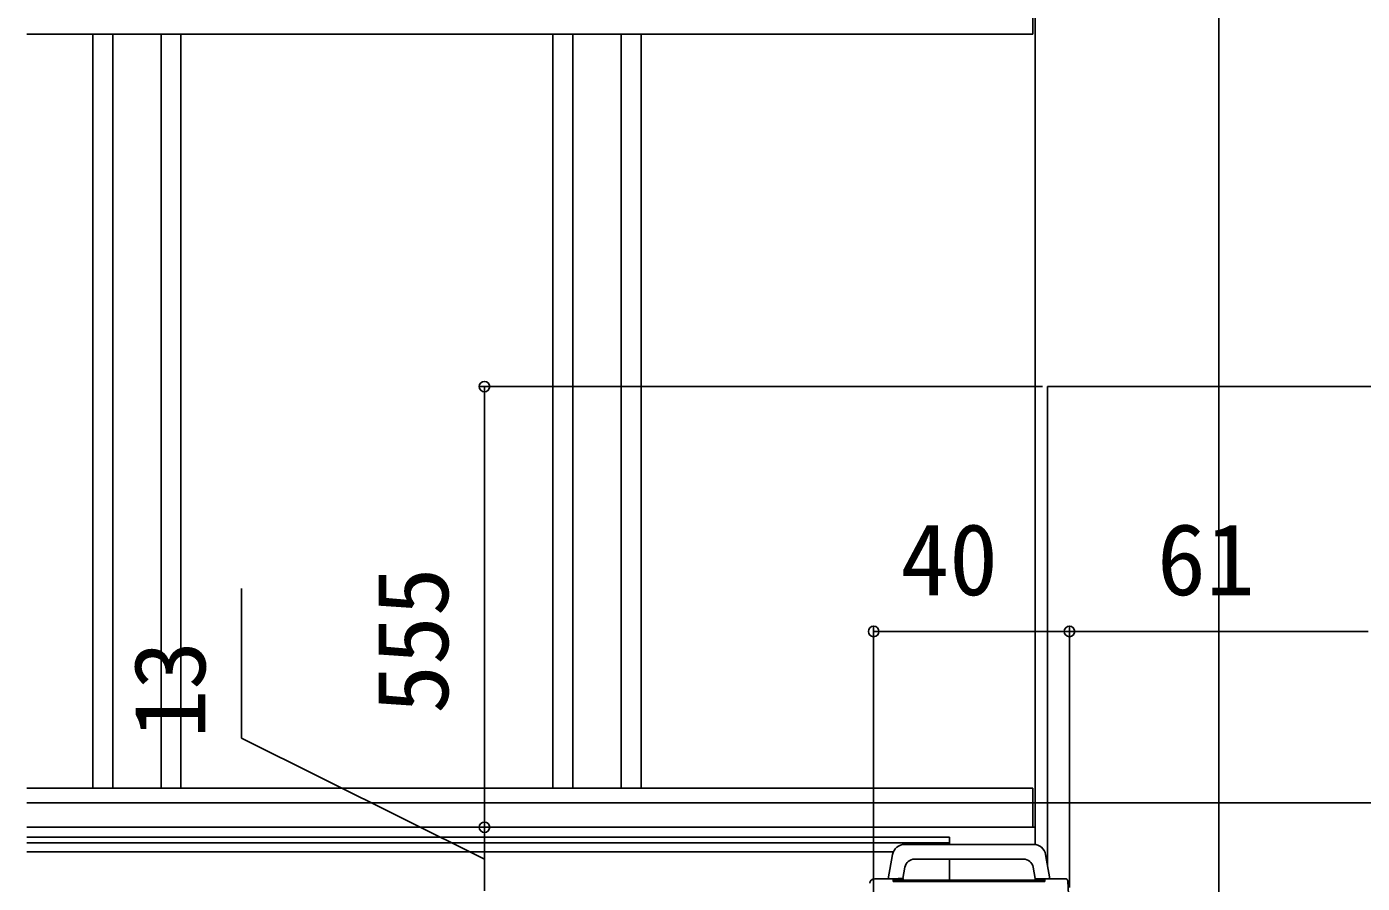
# Model space of a CAD drawing. Units: millimetres, scale not verified. Extents: x -875 to 875, y -1304 to 1297.
# Drawn here: x -158.6 to 114.2, y 702.4 to 877.3 of the extents above; entities that cross this region are included whole.
import ezdxf
from ezdxf.enums import TextEntityAlignment as Align

# ---------------------------------------------------------------- set-up
doc = ezdxf.new("R2010")
doc.units = ezdxf.units.MM
doc.header["$LTSCALE"] = 8
for name, color, linetype in [('0-5_YKK_12', 2, 'Continuous'), ('0-6_YKK_13', 4, 'Continuous'), ('0-8_YKK_D', 6, 'Continuous')]:
    doc.layers.add(name, color=color, linetype=linetype)
doc.styles.add('ＭＳ ゴシック', font='')
doc.styles.get('ＭＳ ゴシック').set_extended_font_data('MS Gothic')

msp = doc.modelspace()

# ---------------------------------------------------------------- linework, layer by layer
at = {"layer": '0-5_YKK_12'}
for p, q in [((84.881, 987.042), (84.881, -316.2)), ((47.381, 956.8), (47.381, 710.277)), ((-158.619, 875.8), (46.881, 875.8)), ((-145.119, 875.8), (-145.119, 721.8)), ((-141.061, 875.8), (-141.061, 721.8)), ((-131.176, 875.8), (-131.176, 721.8)), ((-127.119, 875.8), (-127.119, 721.8)), ((-51.119, 875.8), (-51.119, 721.8)), ((-47.061, 875.8), (-47.061, 721.8)), ((-37.176, 875.8), (-37.176, 721.8)), ((-33.119, 875.8), (-33.119, 721.8)), ((49.881, 803.8), (119.881, 803.8)), ((49.881, 803.8), (49.881, 706.136)), ((-158.619, 721.8), (46.881, 721.8)), ((46.881, 713.8), (46.881, 721.8)), ((-158.619, 718.8), (330.381, 718.8)), ((47.381, 713.8), (-158.619, 713.8)), ((-158.619, 713.8), (46.881, 713.8)), ((47.381, 713.8), (47.381, 710.277)), ((29.881, 711.8), (-158.619, 711.8)), ((29.881, 710.6), (-158.619, 710.6)), ((29.881, 710.3), (29.881, 711.8)), ((18.422, 708.8), (-158.619, 708.8)), ((29.881, 707.326), (29.881, 703))]:
    msp.add_line(p, q, dxfattribs=at)
msp.add_lwpolyline([(46.881, 883.8), (46.881, 878.8), (46.881, 875.8)], dxfattribs=at)
at = {"layer": '0-6_YKK_13'}
for p, q in [((47.045, 710.3), (20.709, 710.3)), ((18.247, 708.234), (17.377, 703.3)), ((44.993, 707.3), (22.751, 707.3)), ((50.377, 703.3), (49.507, 708.234)), ((20.372, 703.326), (20.781, 705.647)), ((18.877, 703.3), (14.593, 703.3)), ((18.377, 702.7), (18.377, 703.3)), ((49.377, 703), (18.377, 703)), ((18.377, 702.7), (49.377, 702.7)), ((18.877, 703.3), (19.377, 703.3)), ((19.377, 703.326), (19.377, 703)), ((47.377, 703.3), (47.377, 703)), ((48.377, 703.3), (47.377, 703.3)), ((53.539, 703.3), (48.877, 703.3)), ((49.377, 703.3), (49.377, 702.7)), ((54.207, 700.07), (54.038, 702.831))]:
    msp.add_line(p, q, dxfattribs=at)
for points in [[(46.963, 705.647), (47.372, 703.326), (47.377, 703.326), (47.377, 703.3)], [(20.377, 703), (20.377, 703.326), (19.377, 703.326)], [(48.377, 703), (48.377, 703.3), (48.877, 703.3)]]:
    msp.add_lwpolyline(points, dxfattribs=at)
for centre, radius, start, end in [((20.709, 707.8), 2.5, 90, 170), ((47.045, 707.8), 2.5, 10, 90), ((22.751, 705.3), 2, 90, 170), ((44.993, 705.3), 2, 10, 90), ((14.593, 702.3), 1, 90, 176.5), ((53.539, 702.8), 0.5, 3.5, 90)]:
    msp.add_arc(centre, radius, start, end, dxfattribs=at)
at = {"layer": '0-8_YKK_D'}
for p, q in [((48.881, 803.8), (-66.119, 803.8)), ((-65.119, 803.8), (-65.119, 713.8)), ((14.381, 700.55), (14.381, 754.8)), ((54.381, 753.8), (14.381, 753.8)), ((54.381, 701.5), (54.381, 754.8)), ((54.381, 701.5), (54.381, 754.8)), ((115.381, 753.8), (54.381, 753.8)), ((46.381, 713.8), (-66.119, 713.8)), ((46.381, 713.8), (-66.119, 713.8)), ((-65.119, 713.8), (-65.119, 700.8))]:
    msp.add_line(p, q, dxfattribs=at)
msp.add_lwpolyline([(-65.119, 707.3), (-114.732, 732.013), (-114.732, 762.559)], dxfattribs=at)
for centre in [(-65.119, 803.8), (14.381, 753.8), (54.381, 753.8), (54.381, 753.8), (-65.119, 713.8), (-65.119, 713.8)]:
    msp.add_circle(centre, 1.075, dxfattribs=at)

# ---------------------------------------------------------------- texts
at = {"layer": '0-8_YKK_D', "style": 'ＭＳ ゴシック'}
for s, p in [('40', (19.836, 756.8)), ('61', (72.268, 756.8))]:
    msp.add_text(s, height=14.66, dxfattribs=at).set_placement(p, align=Align.BOTTOM_LEFT)
for s, p in [('555', (-68.119, 736.982)), ('13', (-117.732, 731.945))]:
    msp.add_text(s, height=14.66, rotation=90, dxfattribs=at).set_placement(p, align=Align.BOTTOM_LEFT)

doc.saveas('drawing.dxf')
